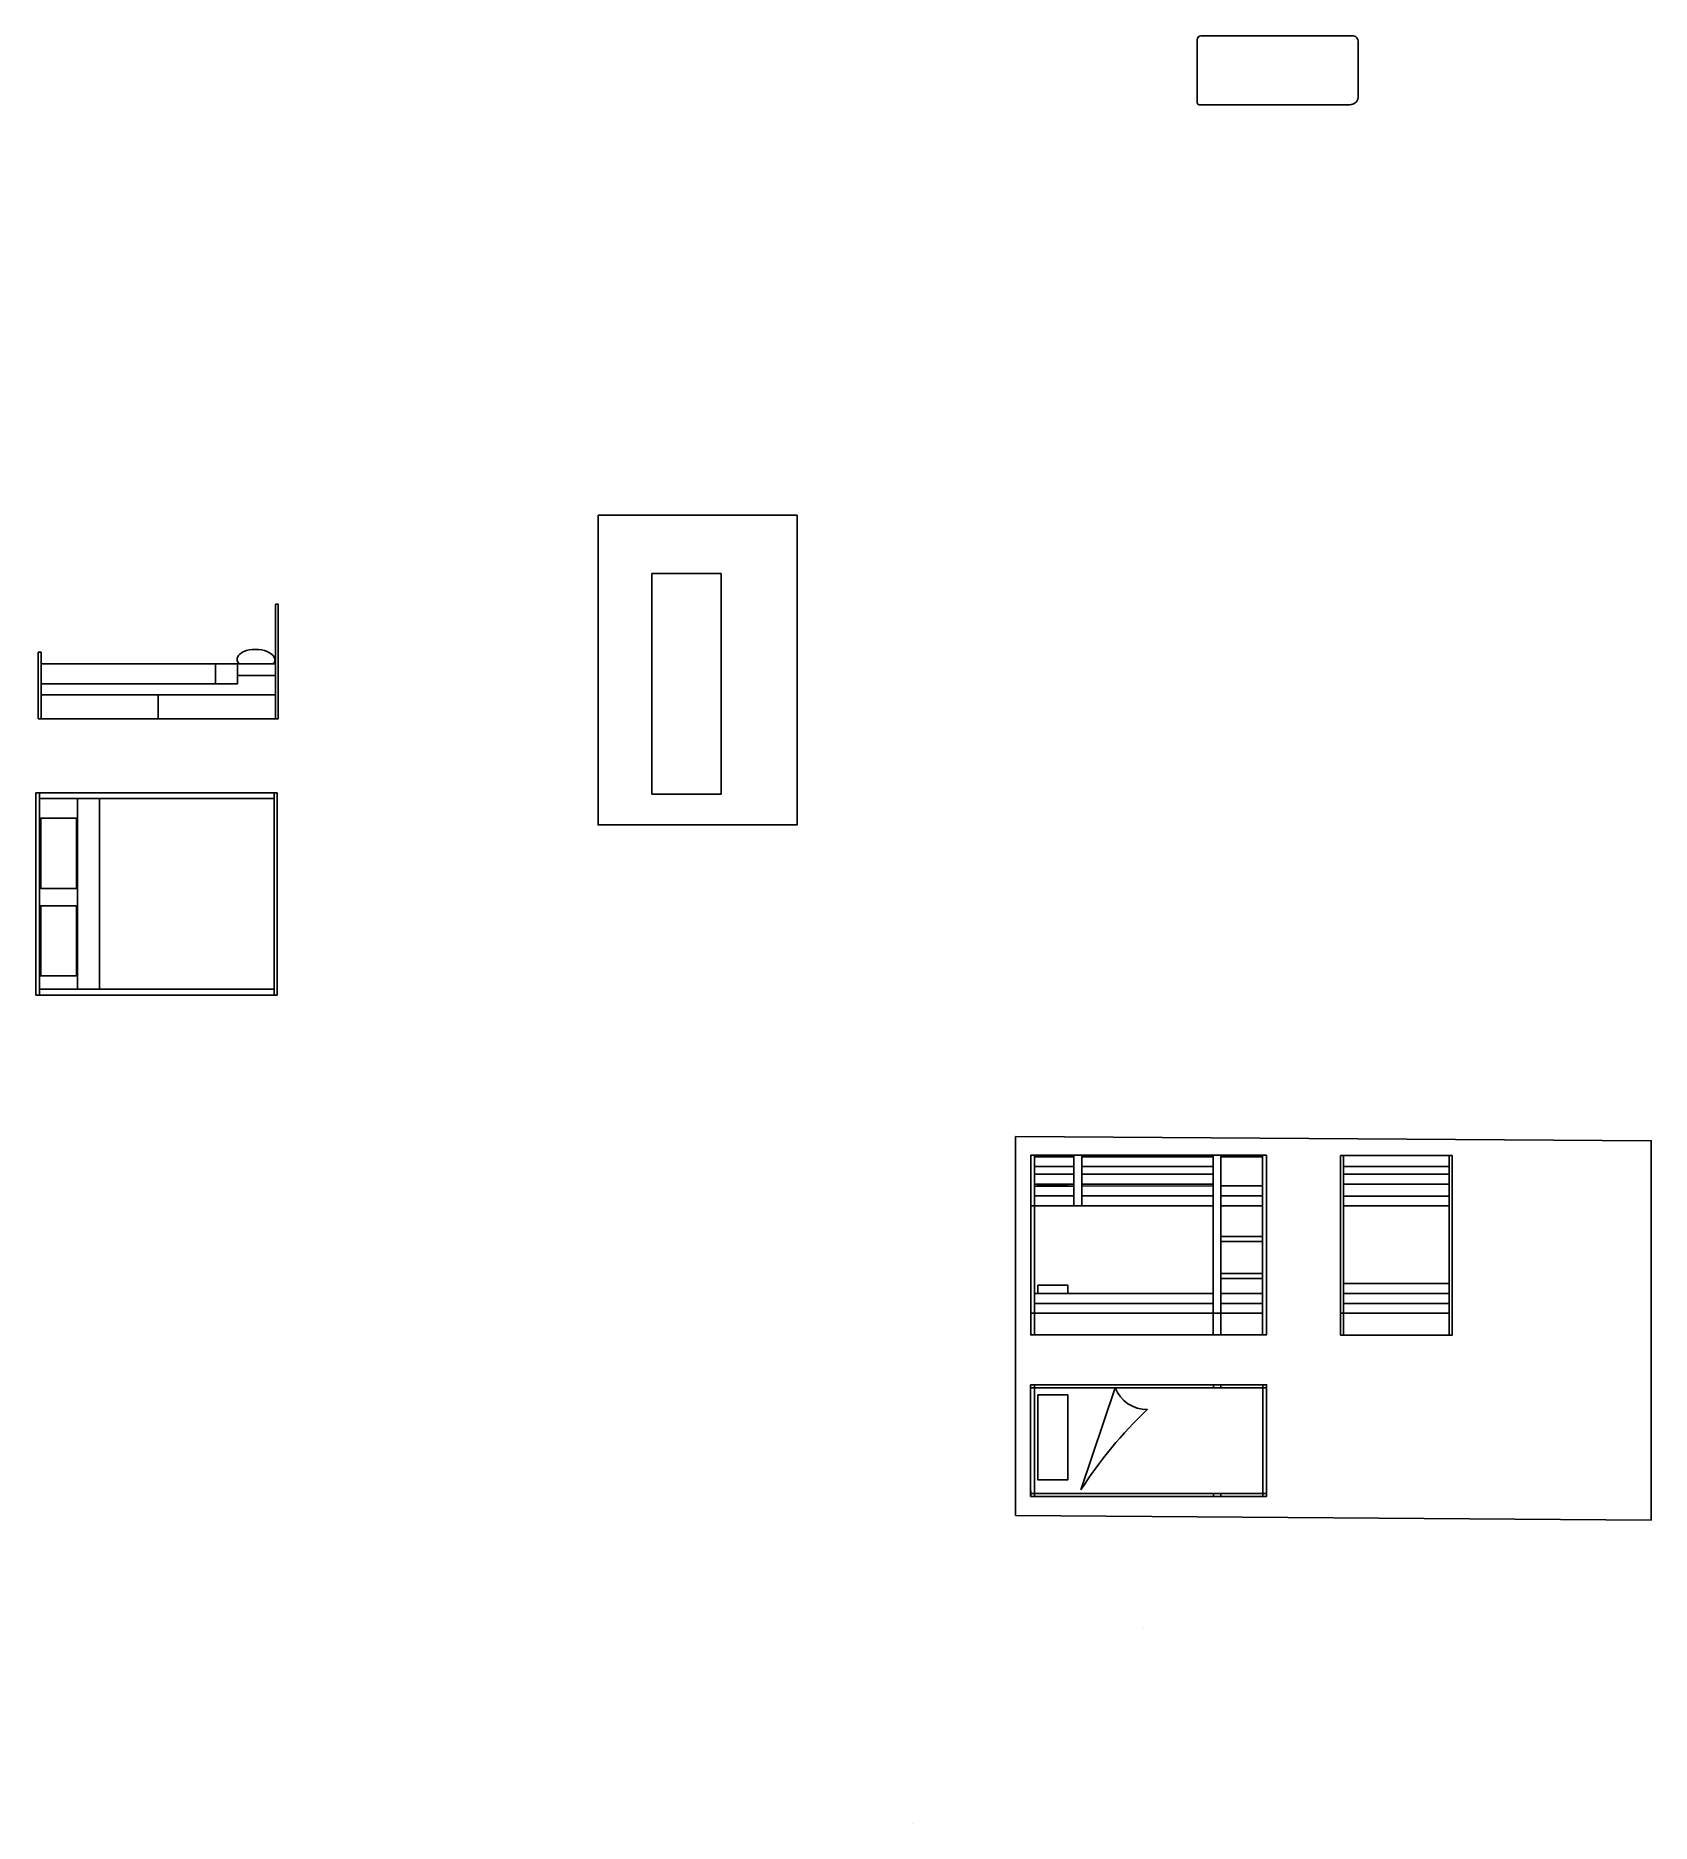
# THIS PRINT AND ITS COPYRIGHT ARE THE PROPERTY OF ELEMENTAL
# Model space of a CAD drawing. Header units: metres. Extents: x -229 to -215, y -304 to 96890.
# Drawn here: x -228.84 to -214.78, y -304.44 to -288.89 of the extents above; entities outside this region: 2.
import ezdxf

# ---------------------------------------------------------------- set-up
doc = ezdxf.new("R2010")
doc.units = ezdxf.units.M
doc.header["$LTSCALE"] = 5
doc.header["$MEASUREMENT"] = 0
doc.layers.get('0').update_dxf_attribs({"color": 30})

msp = doc.modelspace()

# ---------------------------------------------------------------- linework, layer by layer
at = {"color": 1}
for p, q in [((-218.732, -288.927), (-218.732, -289.474)), ((-218.698, -288.891), (-217.382, -288.891)), ((-217.332, -289.429), (-217.332, -288.935)), ((-218.732, -289.491), (-218.732, -289.491)), ((-218.714, -289.491), (-217.401, -289.491)), ((-217.332, -289.491), (-217.332, -289.491)), ((-223.475, -295.488), (-223.475, -293.568)), ((-223.475, -293.568), (-222.873, -293.568)), ((-222.873, -293.568), (-222.873, -295.487)), ((-223.475, -295.488), (-222.873, -295.488)), ((-217.484, -300.192), (-217.484, -298.63)), ((-217.484, -298.63), (-217.484, -298.63)), ((-217.484, -298.63), (-216.513, -298.63)), ((-216.513, -298.63), (-216.513, -300.192)), ((-216.513, -300.192), (-217.484, -300.192)), ((-219.445, -300.65), (-219.745, -301.538)), ((-220.18, -301.595), (-220.18, -301.545)), ((-220.18, -301.545), (-220.18, -301.545))]:
    msp.add_line(p, q, dxfattribs=at)
at = {"color": 2}
for p, q in [((-226.75, -294.831), (-226.75, -293.835)), ((-226.75, -293.836), (-226.725, -293.836)), ((-226.725, -293.836), (-226.725, -294.831)), ((-228.814, -294.831), (-228.813, -294.253)), ((-228.813, -294.253), (-228.789, -294.253)), ((-228.789, -294.253), (-228.789, -294.831)), ((-228.789, -294.622), (-226.75, -294.622)), ((-227.77, -294.831), (-227.77, -294.622)), ((-228.835, -297.236), (-228.835, -295.476)), ((-228.835, -295.476), (-226.736, -295.476)), ((-228.802, -297.236), (-228.802, -295.476)), ((-226.762, -297.236), (-226.762, -295.476)), ((-226.736, -295.476), (-226.736, -297.236)), ((-226.736, -297.236), (-228.835, -297.236)), ((-219.196, -302.737), (-219.196, -302.737)), ((-221.209, -304.437), (-221.209, -304.437))]:
    msp.add_line(p, q, dxfattribs=at)
at = {"color": 6}
for points in [[(-218.561, 96889.54), (-218.498, 96889.54), (-218.498, 96889.514), (-218.561, 96889.514)], [(-218.302, 96889.64), (-218.238, 96889.64), (-218.238, 96889.614), (-218.302, 96889.614)], [(-220.312, -298.463), (-214.782, -298.502), (-214.782, -301.8), (-220.312, -301.76)]]:
    msp.add_lwpolyline(points, close=True, dxfattribs=at)
at = {"color": 1}
for points in [[(-218.732, -288.927, -0.40425), (-218.698, -288.891, -0.017071), (-218.695, -288.891, 0.12893)], [(-217.382, -288.891, -0.451434), (-217.332, -288.948, -0.036962)], [(-217.332, -289.429, -0.386183), (-217.405, -289.491, -69.573669)], [(-218.714, -289.491, -0.382407), (-218.732, -289.474, -1.532174)]]:
    msp.add_lwpolyline(points, format="xyb", dxfattribs=at)
msp.add_lwpolyline([(-223.943, -293.061), (-222.213, -293.061), (-222.213, -295.755), (-223.943, -295.755)], close=True)
at = {"color": 2}
for points in [[(-228.789, -294.527), (-227.081, -294.527), (-227.081, -294.354), (-228.789, -294.354)], [(-226.75, -294.354), (-228.789, -294.354)], [(-228.814, -294.831), (-226.725, -294.831), (-226.725, -294.454), (-226.725, -294.454)], [(-226.75, -294.454), (-227.081, -294.454)]]:
    msp.add_lwpolyline(points, dxfattribs=at)
for points in [[(-227.081, -294.354), (-227.271, -294.354), (-227.271, -294.527), (-227.081, -294.527)], [(-228.814, -294.831), (-228.814, -294.831), (-228.814, -294.831), (-228.814, -294.831)], [(-226.762, -297.183), (-228.802, -297.183), (-228.802, -295.524), (-226.762, -295.524)], [(-228.281, -297.183), (-228.472, -297.183), (-228.472, -295.524), (-228.281, -295.524)], [(-228.482, -296.307), (-228.792, -296.307), (-228.792, -295.697), (-228.482, -295.697)], [(-228.482, -297.068), (-228.792, -297.068), (-228.792, -296.458), (-228.482, -296.458)]]:
    msp.add_lwpolyline(points, close=True, dxfattribs=at)
at = {"color": 1}
for points in [[(-220.18, -300.19), (-218.13, -300.19), (-218.13, -298.627), (-220.18, -298.627)], [(-220.18, -298.627), (-220.147, -298.627), (-220.147, -300.19), (-220.18, -300.19)], [(-218.593, -298.627), (-218.526, -298.627), (-218.526, -300.19), (-218.593, -300.19)], [(-218.163, -298.627), (-218.13, -298.627), (-218.13, -300.19), (-218.163, -300.19)], [(-217.484, -298.63), (-217.458, -298.63), (-217.458, -300.192), (-217.484, -300.192)], [(-216.513, -298.63), (-216.541, -298.63), (-216.541, -300.192), (-216.513, -300.192)], [(-220.119, -299.758), (-219.857, -299.758), (-219.857, -299.83), (-220.119, -299.83)], [(-220.181, -300.623), (-220.147, -300.623), (-220.147, -300.65), (-220.181, -300.65)], [(-220.181, -300.624), (-218.128, -300.624), (-218.128, -301.595), (-220.181, -301.595)], [(-220.147, -300.65), (-218.161, -300.65), (-218.161, -301.568), (-220.147, -301.568)], [(-218.591, -300.623), (-218.527, -300.623), (-218.527, -300.65), (-218.591, -300.65)], [(-218.161, -300.624), (-218.128, -300.624), (-218.128, -300.65), (-218.161, -300.65)], [(-220.118, -300.712), (-219.858, -300.712), (-219.858, -301.451), (-220.118, -301.451)], [(-220.18, -301.568), (-220.146, -301.568), (-220.146, -301.595), (-220.18, -301.595)], [(-218.591, -301.568), (-218.527, -301.568), (-218.527, -301.595), (-218.591, -301.595)], [(-218.161, -301.568), (-218.128, -301.568), (-218.128, -301.595), (-218.161, -301.595)]]:
    msp.add_lwpolyline(points, close=True, dxfattribs=at)
for points in [[(-219.804, -299.067), (-219.804, -298.627), (-219.736, -298.627), (-219.736, -299.067)], [(-217.484, -298.726), (-217.484, -298.63), (-216.513, -298.63), (-216.513, -298.641)], [(-220.18, -298.726), (-220.18, -298.641)], [(-220.148, -298.641), (-219.804, -298.641)], [(-219.804, -298.726), (-220.148, -298.726)], [(-219.736, -298.641), (-218.593, -298.641)], [(-218.593, -298.726), (-219.736, -298.726)], [(-218.526, -298.641), (-218.163, -298.641)], [(-218.13, -298.641), (-218.13, -298.641), (-218.13, -298.726), (-218.13, -298.726)], [(-216.541, -298.726), (-217.458, -298.726)], [(-220.18, -298.878), (-220.18, -298.793)], [(-220.18, -298.895), (-220.18, -299.067)], [(-220.148, -298.793), (-219.804, -298.793)], [(-219.804, -298.878), (-220.148, -298.878)], [(-219.804, -298.895), (-220.147, -298.895)], [(-219.857, -298.878), (-219.857, -298.894), (-220.117, -298.894), (-220.117, -298.878)], [(-219.736, -298.793), (-218.593, -298.793)], [(-218.593, -298.878), (-219.736, -298.878)], [(-218.593, -298.894), (-219.736, -298.895)], [(-218.526, -299.067), (-218.164, -299.067), (-218.164, -298.894), (-218.526, -298.894)], [(-218.13, -298.793), (-218.13, -298.793), (-218.13, -298.878), (-218.13, -298.878)], [(-217.484, -298.878), (-217.484, -298.793)], [(-217.458, -298.793), (-216.541, -298.793)], [(-216.541, -298.878), (-217.458, -298.878)], [(-218.593, -299.067), (-220.18, -299.067), (-220.18, -298.981)], [(-220.148, -298.981), (-219.804, -298.981)], [(-220.147, -299.067), (-218.593, -299.067)], [(-219.736, -298.981), (-218.593, -298.981)], [(-218.526, -298.981), (-218.163, -298.981)], [(-218.163, -299.067), (-218.526, -299.067)], [(-218.13, -298.981), (-218.13, -298.981), (-218.13, -299.067), (-218.13, -299.067)], [(-217.484, -299.066), (-217.484, -298.982)], [(-217.458, -298.982), (-216.541, -298.982)], [(-216.541, -299.066), (-217.458, -299.066)], [(-218.526, -299.335), (-218.163, -299.335)], [(-218.163, -299.378), (-218.526, -299.378)], [(-218.526, -299.656), (-218.163, -299.656)], [(-218.163, -299.699), (-218.526, -299.699)], [(-220.18, -299.83), (-220.18, -300.002)], [(-218.593, -299.83), (-220.147, -299.83)], [(-218.526, -300.002), (-218.164, -300.002), (-218.164, -299.83), (-218.526, -299.83)], [(-217.458, -299.744), (-216.541, -299.744)], [(-216.541, -299.83), (-217.458, -299.83)], [(-216.513, -299.744), (-216.513, -299.83)], [(-218.163, -300.002), (-220.18, -300.002), (-220.18, -299.916)], [(-220.147, -299.916), (-218.593, -299.916)], [(-220.147, -300.002), (-218.593, -300.002)], [(-218.526, -299.916), (-218.163, -299.916)], [(-218.13, -299.916), (-218.13, -299.916), (-218.13, -300.002), (-218.13, -300.002)], [(-216.541, -300.002), (-217.484, -300.002), (-217.484, -299.916)], [(-217.458, -299.916), (-216.541, -299.916)]]:
    msp.add_lwpolyline(points, dxfattribs=at)
for centre, radius, start, end in [((-219.171, -300.544), 0.294, 201.2489, 271.147), ((-216.487, -303.642), 3.878, 133.672, 147.134)]:
    msp.add_arc(centre, radius, start, end, dxfattribs=at)
at = {"color": 2}
msp.add_ellipse((-226.919, -294.317), major_axis=(0.165, -0.004), ratio=0.539658, start_param=5.906989, end_param=9.895212, dxfattribs=at)

doc.saveas('drawing.dxf')
